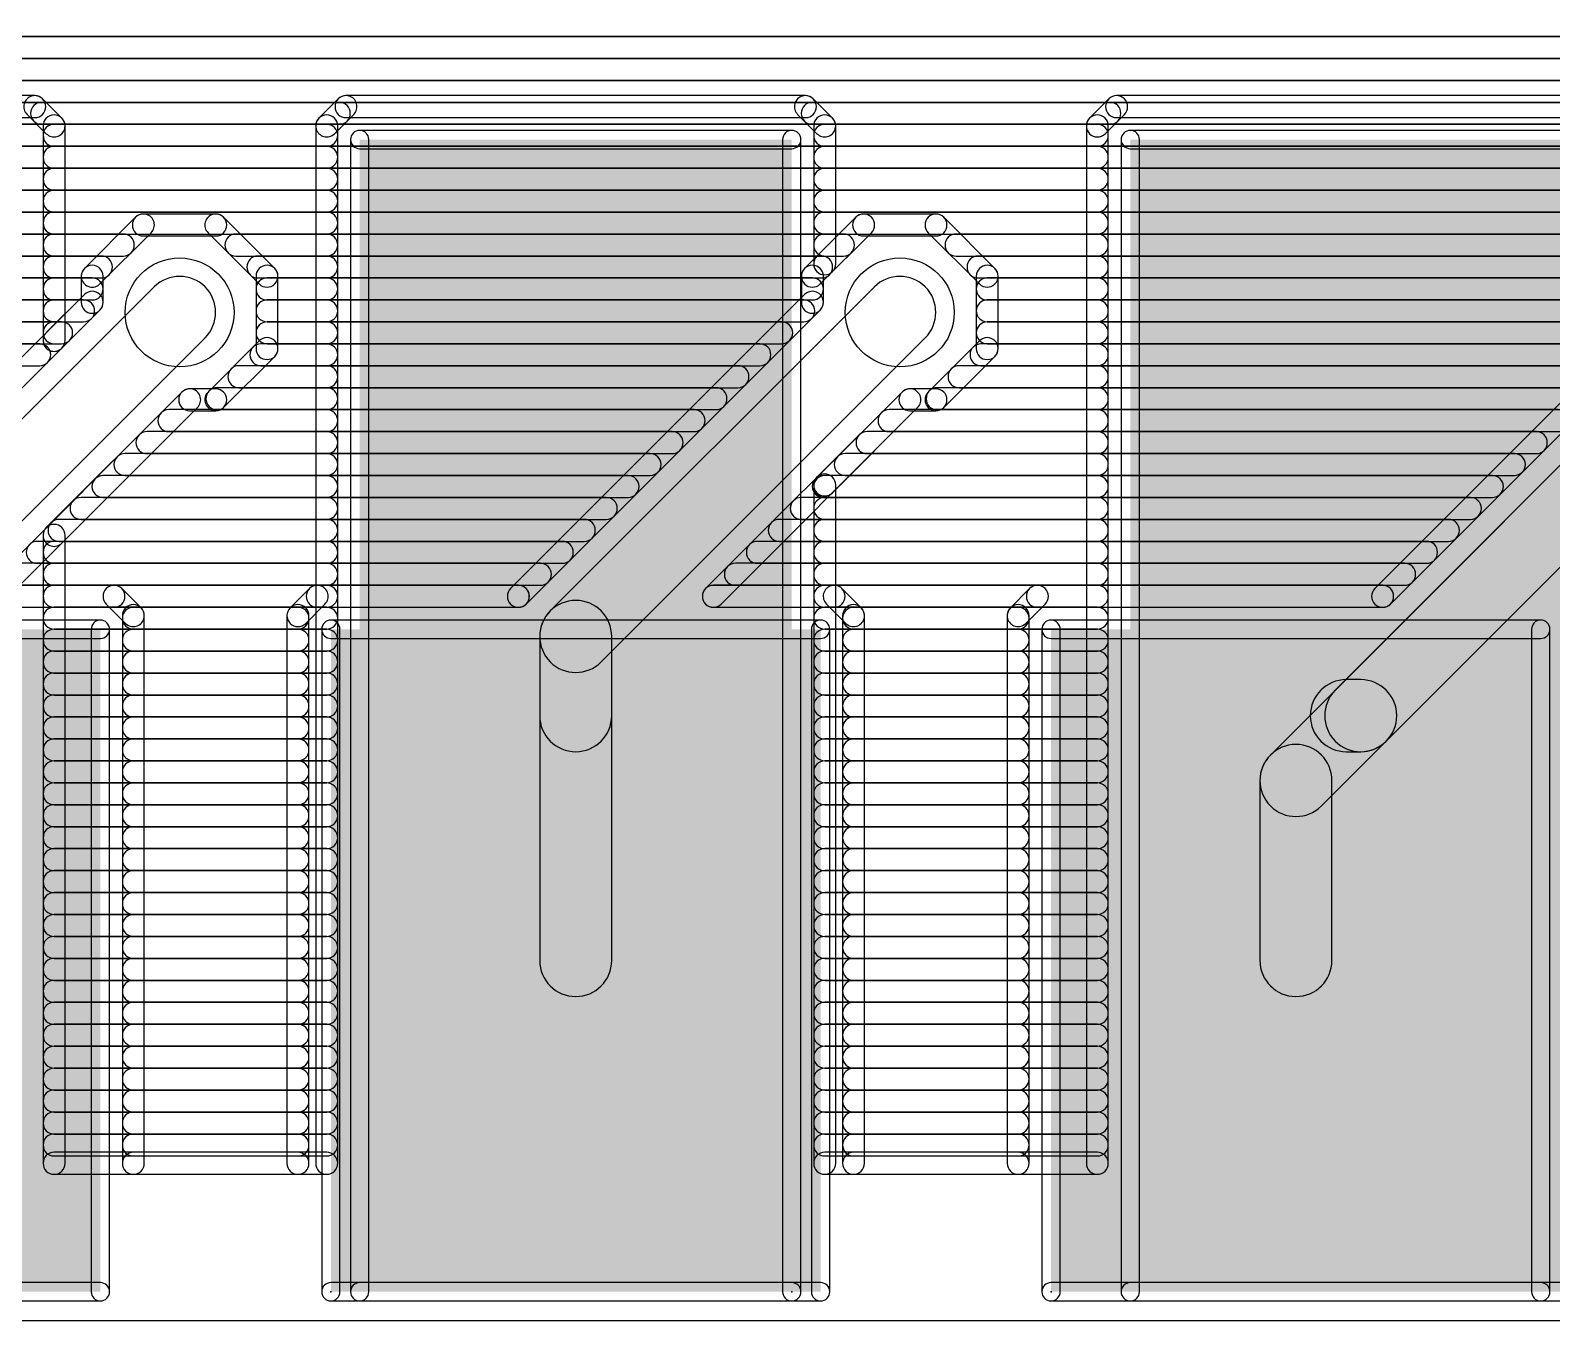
# Model space of a CAD drawing. Extents: x 0 to 29.5, y 0 to 19.
# Drawn here: x 10.96 to 21.52, y 0 to 8.96 of the extents above; entities that cross this region are included whole.
import ezdxf

# ---------------------------------------------------------------- set-up
doc = ezdxf.new("R2010")
doc.units = 0
for name, color, linetype in [('1', 12, 'CONTINUOUS'), ('16', 132, 'CONTINUOUS'), ('18', 110, 'CONTINUOUS'), ('20', 31, 'CONTINUOUS'), ('21', 253, 'CONTINUOUS'), ('22', 253, 'CONTINUOUS'), ('23', 53, 'CONTINUOUS'), ('24', 53, 'CONTINUOUS')]:
    doc.layers.add(name, color=color, linetype=linetype)

# ---------------------------------------------------------------- blocks, each defined once
blk = doc.blocks.new('RECT')
blk.add_solid([(-0.5, -0.5), (0.5, -0.5), (-0.5, 0.5), (0.5, 0.5)])
blk = doc.blocks.new('ROUNDV')
blk.add_circle((0, 0), 0.5)

msp = doc.modelspace()

# ---------------------------------------------------------------- linework, layer by layer
at = {"layer": '1'}
for points in [[(1.0922, 8.9154), (28.4078, 8.9154, 1), (28.4078, 9.0678), (1.0922, 9.0678, 1)], [(1.0922, 8.763), (28.4078, 8.763, 1), (28.4078, 8.9154), (1.0922, 8.9154, 1)], [(1.0922, 8.6106), (28.4078, 8.6106, 1), (28.4078, 8.763), (1.0922, 8.763, 1)], [(1.0922, 8.4582), (28.4078, 8.4582, 1), (28.4078, 8.6106), (1.0922, 8.6106, 1)], [(10.9947, 8.5048), (7.8053, 8.5048, 1), (7.8053, 8.3524), (10.9947, 8.3524, 1)], [(11.1825, 8.3486), (11.0486, 8.4825, 1), (10.9408, 8.3747), (11.0747, 8.2408, 1)], [(11.0413, 8.3058), (13.1087, 8.3058, 1), (13.1087, 8.4582), (11.0413, 8.4582, 1)], [(13.1014, 8.4825), (12.9675, 8.3486, 1), (13.0753, 8.2408), (13.2092, 8.3747, 1)], [(16.3447, 8.5048), (13.1553, 8.5048, 1), (13.1553, 8.3524), (16.3447, 8.3524, 1)], [(16.5325, 8.3486), (16.3986, 8.4825, 1), (16.2908, 8.3747), (16.4247, 8.2408, 1)], [(16.3913, 8.3058), (18.4587, 8.3058, 1), (18.4587, 8.4582), (16.3913, 8.4582, 1)], [(18.4514, 8.4825), (18.3175, 8.3486, 1), (18.4253, 8.2408), (18.5592, 8.3747, 1)], [(21.6947, 8.5048), (18.5053, 8.5048, 1), (18.5053, 8.3524), (21.6947, 8.3524, 1)], [(11.2048, 6.8054), (11.2048, 8.2947, 1), (11.0524, 8.2947), (11.0524, 6.8054, 1)], [(12.9452, 8.2947), (12.9452, 1.0922, 1), (13.0976, 1.0922), (13.0976, 8.2947, 1)], [(16.5548, 7.3367), (16.5548, 8.2947, 1), (16.4024, 8.2947), (16.4024, 7.3367, 1)], [(18.2952, 8.2947), (18.2952, 1.0922, 1), (18.4476, 1.0922), (18.4476, 8.2947, 1)], [(11.1286, 8.1534), (13.0214, 8.1534, 1), (13.0214, 8.3058), (11.1286, 8.3058, 1)], [(16.4786, 8.1534), (18.3714, 8.1534, 1), (18.3714, 8.3058), (16.4786, 8.3058, 1)], [(11.1286, 8.001), (13.0214, 8.001, 1), (13.0214, 8.1534), (11.1286, 8.1534, 1)], [(16.4786, 8.001), (18.3714, 8.001, 1), (18.3714, 8.1534), (16.4786, 8.1534, 1)], [(11.1286, 7.8486), (13.0214, 7.8486, 1), (13.0214, 8.001), (11.1286, 8.001, 1)], [(16.4786, 7.8486), (18.3714, 7.8486, 1), (18.3714, 8.001), (16.4786, 8.001, 1)], [(11.1286, 7.6962), (13.0214, 7.6962, 1), (13.0214, 7.8486), (11.1286, 7.8486, 1)], [(16.4786, 7.6962), (18.3714, 7.6962, 1), (18.3714, 7.8486), (16.4786, 7.8486, 1)], [(11.1286, 7.5438), (13.0214, 7.5438, 1), (13.0214, 7.6962), (11.1286, 7.6962, 1)], [(11.6948, 7.6607), (11.3393, 7.3052, 1), (11.4471, 7.1975), (11.8025, 7.5529, 1)], [(12.2513, 7.683), (11.7487, 7.683, 1), (11.7487, 7.5306), (12.2513, 7.5306, 1)], [(12.6607, 7.3052), (12.3052, 7.6607, 1), (12.1975, 7.5529), (12.5529, 7.1975, 1)], [(16.4786, 7.5438), (18.3714, 7.5438, 1), (18.3714, 7.6962), (16.4786, 7.6962, 1)], [(16.6948, 7.6607), (16.4247, 7.3906, 1), (16.5325, 7.2829), (16.8025, 7.5529, 1)], [(17.2513, 7.683), (16.7487, 7.683, 1), (16.7487, 7.5306), (17.2513, 7.5306, 1)], [(17.6607, 7.3052), (17.3052, 7.6607, 1), (17.1975, 7.5529), (17.5529, 7.1975, 1)], [(11.1286, 7.3914), (11.6095, 7.3914, 1), (11.6095, 7.5438), (11.1286, 7.5438, 1)], [(12.3905, 7.3914), (13.0214, 7.3914, 1), (13.0214, 7.5438), (12.3905, 7.5438, 1)], [(16.4786, 7.3914), (16.6095, 7.3914, 1), (16.6095, 7.5438), (16.4786, 7.5438, 1)], [(17.3905, 7.3914), (18.3714, 7.3914, 1), (18.3714, 7.5438), (17.3905, 7.5438, 1)], [(11.1286, 7.239), (11.4571, 7.239, 1), (11.4571, 7.3914), (11.1286, 7.3914, 1)], [(11.317, 7.2513), (11.317, 7.07, 1), (11.4694, 7.07), (11.4694, 7.2513, 1)], [(12.5429, 7.239), (13.0214, 7.239, 1), (13.0214, 7.3914), (12.5429, 7.3914, 1)], [(12.683, 6.7487), (12.683, 7.2513, 1), (12.5306, 7.2513), (12.5306, 6.7487, 1)], [(17.5429, 7.239), (18.3714, 7.239, 1), (18.3714, 7.3914), (17.5429, 7.3914, 1)], [(17.683, 6.7487), (17.683, 7.2513, 1), (17.5306, 7.2513), (17.5306, 6.7487, 1)], [(11.8232, 7.1768), (9.2232, 4.5768, 1), (9.5768, 4.2232), (12.1768, 6.8232, 1)], [(11.1286, 7.0866), (11.3932, 7.0866, 1), (11.3932, 7.239), (11.1286, 7.239, 1)], [(12.6068, 7.0866), (13.0214, 7.0866, 1), (13.0214, 7.239), (12.6068, 7.239, 1)], [(16.8232, 7.1768), (14.5732, 4.9268, 1), (14.9268, 4.5732), (17.1768, 6.8232, 1)], [(17.6068, 7.0866), (18.3714, 7.0866, 1), (18.3714, 7.239), (17.6068, 7.239, 1)], [(22.8232, 7.1768), (20.0232, 4.3768, 1), (20.3768, 4.0232), (23.1768, 6.8232, 1)], [(11.3393, 7.1239), (11.0747, 6.8593, 1), (11.1825, 6.7516), (11.4471, 7.0162, 1)], [(11.1286, 6.9342), (11.3336, 6.9342, 1), (11.3336, 7.0866), (11.1286, 7.0866, 1)], [(12.6068, 6.9342), (13.0214, 6.9342, 1), (13.0214, 7.0866), (12.6068, 7.0866, 1)], [(17.6068, 6.9342), (18.3714, 6.9342, 1), (18.3714, 7.0866), (17.6068, 7.0866, 1)], [(11.1286, 6.7818), (11.1812, 6.7818, 1), (11.1812, 6.9342), (11.1286, 6.9342, 1)], [(12.6068, 6.7818), (13.0214, 6.7818, 1), (13.0214, 6.9342), (12.6068, 6.9342, 1)], [(17.6068, 6.7818), (18.3714, 6.7818, 1), (18.3714, 6.9342), (17.6068, 6.9342, 1)], [(12.3052, 6.3393), (12.6607, 6.6948, 1), (12.5529, 6.8025), (12.1975, 6.4471, 1)], [(12.5637, 6.6294), (13.0214, 6.6294, 1), (13.0214, 6.7818), (12.5637, 6.7818, 1)], [(17.3052, 6.3393), (17.6607, 6.6948, 1), (17.5529, 6.8025), (17.1975, 6.4471, 1)], [(17.5637, 6.6294), (18.3714, 6.6294, 1), (18.3714, 6.7818), (17.5637, 6.7818, 1)], [(12.4113, 6.477), (13.0214, 6.477, 1), (13.0214, 6.6294), (12.4113, 6.6294, 1)], [(17.4113, 6.477), (18.3714, 6.477, 1), (18.3714, 6.6294), (17.4113, 6.6294, 1)], [(11.1825, 5.3979), (12.1239, 6.3393, 1), (12.0162, 6.4471), (11.0747, 5.5056, 1)], [(12.07, 6.317), (12.2513, 6.317, 1), (12.2513, 6.4694), (12.07, 6.4694, 1)], [(12.2589, 6.3246), (13.0214, 6.3246, 1), (13.0214, 6.477), (12.2589, 6.477, 1)], [(16.5325, 5.7479), (17.1239, 6.3393, 1), (17.0162, 6.4471), (16.4247, 5.8556, 1)], [(17.07, 6.317), (17.2513, 6.317, 1), (17.2513, 6.4694), (17.07, 6.4694, 1)], [(17.2589, 6.3246), (18.3714, 6.3246, 1), (18.3714, 6.477), (17.2589, 6.477, 1)], [(11.9252, 6.1722), (13.0214, 6.1722, 1), (13.0214, 6.3246), (11.9252, 6.3246, 1)], [(16.9252, 6.1722), (18.3714, 6.1722, 1), (18.3714, 6.3246), (16.9252, 6.3246, 1)], [(11.7728, 6.0198), (13.0214, 6.0198, 1), (13.0214, 6.1722), (11.7728, 6.1722, 1)], [(16.7728, 6.0198), (18.3714, 6.0198, 1), (18.3714, 6.1722), (16.7728, 6.1722, 1)], [(11.6204, 5.8674), (13.0214, 5.8674, 1), (13.0214, 6.0198), (11.6204, 6.0198, 1)], [(16.6204, 5.8674), (18.3714, 5.8674, 1), (18.3714, 6.0198), (16.6204, 6.0198, 1)], [(11.468, 5.715), (13.0214, 5.715, 1), (13.0214, 5.8674), (11.468, 5.8674, 1)], [(16.5548, 1.0922), (16.5548, 5.8018, 1), (16.4024, 5.8018), (16.4024, 1.0922, 1)], [(16.4786, 5.715), (18.3714, 5.715, 1), (18.3714, 5.8674), (16.4786, 5.8674, 1)], [(11.3156, 5.5626), (13.0214, 5.5626, 1), (13.0214, 5.715), (11.3156, 5.715, 1)], [(16.4786, 5.5626), (18.3714, 5.5626, 1), (18.3714, 5.715), (16.4786, 5.715, 1)], [(11.2048, 1.0922), (11.2048, 5.4518, 1), (11.0524, 5.4518), (11.0524, 1.0922, 1)], [(11.1632, 5.4102), (13.0214, 5.4102, 1), (13.0214, 5.5626), (11.1632, 5.5626, 1)], [(16.4786, 5.4102), (18.3714, 5.4102, 1), (18.3714, 5.5626), (16.4786, 5.5626, 1)], [(11.1286, 5.2578), (13.0214, 5.2578, 1), (13.0214, 5.4102), (11.1286, 5.4102, 1)], [(16.4786, 5.2578), (18.3714, 5.2578, 1), (18.3714, 5.4102), (16.4786, 5.4102, 1)], [(11.1286, 5.1054), (13.0214, 5.1054, 1), (13.0214, 5.2578), (11.1286, 5.2578, 1)], [(16.4786, 5.1054), (18.3714, 5.1054, 1), (18.3714, 5.2578), (16.4786, 5.2578, 1)], [(11.1286, 4.953), (13.0214, 4.953, 1), (13.0214, 5.1054), (11.1286, 5.1054, 1)], [(16.4786, 4.953), (18.3714, 4.953, 1), (18.3714, 5.1054), (16.4786, 5.1054, 1)], [(14.5, 4.75), (14.5, 4.2, 1), (15, 4.2), (15, 4.75, 1)], [(11.1286, 4.8006), (13.0214, 4.8006, 1), (13.0214, 4.953), (11.1286, 4.953, 1)], [(16.4786, 4.8006), (18.3714, 4.8006, 1), (18.3714, 4.953), (16.4786, 4.953, 1)], [(11.1286, 4.6482), (13.0214, 4.6482, 1), (13.0214, 4.8006), (11.1286, 4.8006, 1)], [(16.4786, 4.6482), (18.3714, 4.6482, 1), (18.3714, 4.8006), (16.4786, 4.8006, 1)], [(11.1286, 4.4958), (13.0214, 4.4958, 1), (13.0214, 4.6482), (11.1286, 4.6482, 1)], [(16.4786, 4.4958), (18.3714, 4.4958, 1), (18.3714, 4.6482), (16.4786, 4.6482, 1)], [(11.1286, 4.3434), (13.0214, 4.3434, 1), (13.0214, 4.4958), (11.1286, 4.4958, 1)], [(16.4786, 4.3434), (18.3714, 4.3434, 1), (18.3714, 4.4958), (16.4786, 4.4958, 1)], [(20.2, 4.45), (20.1, 4.45, 1), (20.1, 3.95), (20.2, 3.95, 1)], [(11.1286, 4.191), (13.0214, 4.191, 1), (13.0214, 4.3434), (11.1286, 4.3434, 1)], [(16.4786, 4.191), (18.3714, 4.191, 1), (18.3714, 4.3434), (16.4786, 4.3434, 1)], [(11.1286, 4.0386), (13.0214, 4.0386, 1), (13.0214, 4.191), (11.1286, 4.191, 1)], [(16.4786, 4.0386), (18.3714, 4.0386, 1), (18.3714, 4.191), (16.4786, 4.191, 1)], [(11.1286, 3.8862), (13.0214, 3.8862, 1), (13.0214, 4.0386), (11.1286, 4.0386, 1)], [(16.4786, 3.8862), (18.3714, 3.8862, 1), (18.3714, 4.0386), (16.4786, 4.0386, 1)], [(11.1286, 3.7338), (13.0214, 3.7338, 1), (13.0214, 3.8862), (11.1286, 3.8862, 1)], [(16.4786, 3.7338), (18.3714, 3.7338, 1), (18.3714, 3.8862), (16.4786, 3.8862, 1)], [(11.1286, 3.5814), (13.0214, 3.5814, 1), (13.0214, 3.7338), (11.1286, 3.7338, 1)], [(16.4786, 3.5814), (18.3714, 3.5814, 1), (18.3714, 3.7338), (16.4786, 3.7338, 1)], [(11.1286, 3.429), (13.0214, 3.429, 1), (13.0214, 3.5814), (11.1286, 3.5814, 1)], [(16.4786, 3.429), (18.3714, 3.429, 1), (18.3714, 3.5814), (16.4786, 3.5814, 1)], [(11.1286, 3.2766), (13.0214, 3.2766, 1), (13.0214, 3.429), (11.1286, 3.429, 1)], [(16.4786, 3.2766), (18.3714, 3.2766, 1), (18.3714, 3.429), (16.4786, 3.429, 1)], [(11.1286, 3.1242), (13.0214, 3.1242, 1), (13.0214, 3.2766), (11.1286, 3.2766, 1)], [(16.4786, 3.1242), (18.3714, 3.1242, 1), (18.3714, 3.2766), (16.4786, 3.2766, 1)], [(11.1286, 2.9718), (13.0214, 2.9718, 1), (13.0214, 3.1242), (11.1286, 3.1242, 1)], [(16.4786, 2.9718), (18.3714, 2.9718, 1), (18.3714, 3.1242), (16.4786, 3.1242, 1)], [(11.1286, 2.8194), (13.0214, 2.8194, 1), (13.0214, 2.9718), (11.1286, 2.9718, 1)], [(16.4786, 2.8194), (18.3714, 2.8194, 1), (18.3714, 2.9718), (16.4786, 2.9718, 1)], [(11.1286, 2.667), (13.0214, 2.667, 1), (13.0214, 2.8194), (11.1286, 2.8194, 1)], [(16.4786, 2.667), (18.3714, 2.667, 1), (18.3714, 2.8194), (16.4786, 2.8194, 1)], [(11.1286, 2.5146), (13.0214, 2.5146, 1), (13.0214, 2.667), (11.1286, 2.667, 1)], [(16.4786, 2.5146), (18.3714, 2.5146, 1), (18.3714, 2.667), (16.4786, 2.667, 1)], [(11.1286, 2.3622), (13.0214, 2.3622, 1), (13.0214, 2.5146), (11.1286, 2.5146, 1)], [(16.4786, 2.3622), (18.3714, 2.3622, 1), (18.3714, 2.5146), (16.4786, 2.5146, 1)], [(11.1286, 2.2098), (13.0214, 2.2098, 1), (13.0214, 2.3622), (11.1286, 2.3622, 1)], [(16.4786, 2.2098), (18.3714, 2.2098, 1), (18.3714, 2.3622), (16.4786, 2.3622, 1)], [(11.1286, 2.0574), (13.0214, 2.0574, 1), (13.0214, 2.2098), (11.1286, 2.2098, 1)], [(16.4786, 2.0574), (18.3714, 2.0574, 1), (18.3714, 2.2098), (16.4786, 2.2098, 1)], [(11.1286, 1.905), (13.0214, 1.905, 1), (13.0214, 2.0574), (11.1286, 2.0574, 1)], [(16.4786, 1.905), (18.3714, 1.905, 1), (18.3714, 2.0574), (16.4786, 2.0574, 1)], [(11.1286, 1.7526), (13.0214, 1.7526, 1), (13.0214, 1.905), (11.1286, 1.905, 1)], [(16.4786, 1.7526), (18.3714, 1.7526, 1), (18.3714, 1.905), (16.4786, 1.905, 1)], [(11.1286, 1.6002), (13.0214, 1.6002, 1), (13.0214, 1.7526), (11.1286, 1.7526, 1)], [(16.4786, 1.6002), (18.3714, 1.6002, 1), (18.3714, 1.7526), (16.4786, 1.7526, 1)], [(11.1286, 1.4478), (13.0214, 1.4478, 1), (13.0214, 1.6002), (11.1286, 1.6002, 1)], [(16.4786, 1.4478), (18.3714, 1.4478, 1), (18.3714, 1.6002), (16.4786, 1.6002, 1)], [(11.1286, 1.2954), (13.0214, 1.2954, 1), (13.0214, 1.4478), (11.1286, 1.4478, 1)], [(16.4786, 1.2954), (18.3714, 1.2954, 1), (18.3714, 1.4478), (16.4786, 1.4478, 1)], [(11.1286, 1.143), (13.0214, 1.143, 1), (13.0214, 1.2954), (11.1286, 1.2954, 1)], [(16.4786, 1.143), (18.3714, 1.143, 1), (18.3714, 1.2954), (16.4786, 1.2954, 1)], [(13.0214, 1.1684), (11.1286, 1.1684, 1), (11.1286, 1.016), (13.0214, 1.016, 1)], [(18.3714, 1.1684), (16.4786, 1.1684, 1), (16.4786, 1.016), (18.3714, 1.016, 1)]]:
    msp.add_lwpolyline(points, format="xyb", close=True, dxfattribs=at)
at = {"layer": '16'}
for points in [[(1.0922, 8.9154), (28.4078, 8.9154, 1), (28.4078, 9.0678), (1.0922, 9.0678, 1)], [(1.0922, 8.763), (28.4078, 8.763, 1), (28.4078, 8.9154), (1.0922, 8.9154, 1)], [(1.0922, 8.6106), (28.4078, 8.6106, 1), (28.4078, 8.763), (1.0922, 8.763, 1)], [(1.0922, 8.4582), (28.4078, 8.4582, 1), (28.4078, 8.6106), (1.0922, 8.6106, 1)], [(1.0922, 8.3058), (28.4078, 8.3058, 1), (28.4078, 8.4582), (1.0922, 8.4582, 1)], [(1.0922, 8.1534), (28.4078, 8.1534, 1), (28.4078, 8.3058), (1.0922, 8.3058, 1)], [(1.0922, 8.001), (28.4078, 8.001, 1), (28.4078, 8.1534), (1.0922, 8.1534, 1)], [(1.0922, 7.8486), (28.4078, 7.8486, 1), (28.4078, 8.001), (1.0922, 8.001, 1)], [(1.0922, 7.6962), (28.4078, 7.6962, 1), (28.4078, 7.8486), (1.0922, 7.8486, 1)], [(1.0922, 7.5438), (28.4078, 7.5438, 1), (28.4078, 7.6962), (1.0922, 7.6962, 1)], [(11.6948, 7.6607), (11.3393, 7.3052, 1), (11.4471, 7.1975), (11.8025, 7.5529, 1)], [(12.2513, 7.683), (11.7487, 7.683, 1), (11.7487, 7.5306), (12.2513, 7.5306, 1)], [(12.6607, 7.3052), (12.3052, 7.6607, 1), (12.1975, 7.5529), (12.5529, 7.1975, 1)], [(16.6948, 7.6607), (16.3393, 7.3052, 1), (16.4471, 7.1975), (16.8025, 7.5529, 1)], [(17.2513, 7.683), (16.7487, 7.683, 1), (16.7487, 7.5306), (17.2513, 7.5306, 1)], [(17.6607, 7.3052), (17.3052, 7.6607, 1), (17.1975, 7.5529), (17.5529, 7.1975, 1)], [(7.3905, 7.3914), (11.6095, 7.3914, 1), (11.6095, 7.5438), (7.3905, 7.5438, 1)], [(12.3905, 7.3914), (16.6095, 7.3914, 1), (16.6095, 7.5438), (12.3905, 7.5438, 1)], [(17.3905, 7.3914), (22.6095, 7.3914, 1), (22.6095, 7.5438), (17.3905, 7.5438, 1)], [(7.5429, 7.239), (11.4571, 7.239, 1), (11.4571, 7.3914), (7.5429, 7.3914, 1)], [(11.317, 7.2513), (11.317, 7.07, 1), (11.4694, 7.07), (11.4694, 7.2513, 1)], [(12.5429, 7.239), (16.4571, 7.239, 1), (16.4571, 7.3914), (12.5429, 7.3914, 1)], [(12.683, 6.7487), (12.683, 7.2513, 1), (12.5306, 7.2513), (12.5306, 6.7487, 1)], [(16.317, 7.2513), (16.317, 7.07, 1), (16.4694, 7.07), (16.4694, 7.2513, 1)], [(17.5429, 7.239), (22.4571, 7.239, 1), (22.4571, 7.3914), (17.5429, 7.3914, 1)], [(17.683, 6.7487), (17.683, 7.2513, 1), (17.5306, 7.2513), (17.5306, 6.7487, 1)], [(7.6068, 7.0866), (11.3932, 7.0866, 1), (11.3932, 7.239), (7.6068, 7.239, 1)], [(9.9268, 4.5732), (12.1768, 6.8232, 1), (11.8232, 7.1768), (9.5732, 4.9268, 1)], [(12.6068, 7.0866), (16.3932, 7.0866, 1), (16.3932, 7.239), (12.6068, 7.239, 1)], [(14.9268, 4.5732), (17.1768, 6.8232, 1), (16.8232, 7.1768), (14.5732, 4.9268, 1)], [(17.6068, 7.0866), (22.3932, 7.0866, 1), (22.3932, 7.239), (17.6068, 7.239, 1)], [(19.9268, 3.5732), (23.1768, 6.8232, 1), (22.8232, 7.1768), (19.5732, 3.9268, 1)], [(7.6068, 6.9342), (11.3336, 6.9342, 1), (11.3336, 7.0866), (7.6068, 7.0866, 1)], [(11.3393, 7.1239), (9.2979, 5.0825, 1), (9.4056, 4.9747), (11.4471, 7.0162, 1)], [(12.6068, 6.9342), (16.3336, 6.9342, 1), (16.3336, 7.0866), (12.6068, 7.0866, 1)], [(16.3393, 7.1239), (14.2979, 5.0825, 1), (14.4056, 4.9747), (16.4471, 7.0162, 1)], [(17.6068, 6.9342), (22.3336, 6.9342, 1), (22.3336, 7.0866), (17.6068, 7.0866, 1)], [(22.3393, 7.1239), (20.2979, 5.0825, 1), (20.4056, 4.9747), (22.4471, 7.0162, 1)], [(7.6068, 6.7818), (11.1812, 6.7818, 1), (11.1812, 6.9342), (7.6068, 6.9342, 1)], [(12.6068, 6.7818), (16.1812, 6.7818, 1), (16.1812, 6.9342), (12.6068, 6.9342, 1)], [(17.6068, 6.7818), (22.1812, 6.7818, 1), (22.1812, 6.9342), (17.6068, 6.9342, 1)], [(7.5637, 6.6294), (11.0288, 6.6294, 1), (11.0288, 6.7818), (7.5637, 6.7818, 1)], [(12.3052, 6.3393), (12.6607, 6.6948, 1), (12.5529, 6.8025), (12.1975, 6.4471, 1)], [(12.5637, 6.6294), (16.0288, 6.6294, 1), (16.0288, 6.7818), (12.5637, 6.7818, 1)], [(17.3052, 6.3393), (17.6607, 6.6948, 1), (17.5529, 6.8025), (17.1975, 6.4471, 1)], [(17.5637, 6.6294), (22.0288, 6.6294, 1), (22.0288, 6.7818), (17.5637, 6.7818, 1)], [(12.4113, 6.477), (15.8764, 6.477, 1), (15.8764, 6.6294), (12.4113, 6.6294, 1)], [(17.4113, 6.477), (21.8764, 6.477, 1), (21.8764, 6.6294), (17.4113, 6.6294, 1)], [(10.7593, 4.9747), (12.1239, 6.3393, 1), (12.0162, 6.4471), (10.6516, 5.0825, 1)], [(12.07, 6.317), (12.2513, 6.317, 1), (12.2513, 6.4694), (12.07, 6.4694, 1)], [(12.2589, 6.3246), (15.724, 6.3246, 1), (15.724, 6.477), (12.2589, 6.477, 1)], [(15.7593, 4.9747), (17.1239, 6.3393, 1), (17.0162, 6.4471), (15.6516, 5.0825, 1)], [(17.07, 6.317), (17.2513, 6.317, 1), (17.2513, 6.4694), (17.07, 6.4694, 1)], [(17.2589, 6.3246), (21.724, 6.3246, 1), (21.724, 6.477), (17.2589, 6.477, 1)], [(11.9252, 6.1722), (15.5716, 6.1722, 1), (15.5716, 6.3246), (11.9252, 6.3246, 1)], [(16.9252, 6.1722), (21.5716, 6.1722, 1), (21.5716, 6.3246), (16.9252, 6.3246, 1)], [(11.7728, 6.0198), (15.4192, 6.0198, 1), (15.4192, 6.1722), (11.7728, 6.1722, 1)], [(16.7728, 6.0198), (21.4192, 6.0198, 1), (21.4192, 6.1722), (16.7728, 6.1722, 1)], [(11.6204, 5.8674), (15.2668, 5.8674, 1), (15.2668, 6.0198), (11.6204, 6.0198, 1)], [(16.6204, 5.8674), (21.2668, 5.8674, 1), (21.2668, 6.0198), (16.6204, 6.0198, 1)], [(11.468, 5.715), (15.1144, 5.715, 1), (15.1144, 5.8674), (11.468, 5.8674, 1)], [(16.468, 5.715), (21.1144, 5.715, 1), (21.1144, 5.8674), (16.468, 5.8674, 1)], [(11.3156, 5.5626), (14.962, 5.5626, 1), (14.962, 5.715), (11.3156, 5.715, 1)], [(16.3156, 5.5626), (20.962, 5.5626, 1), (20.962, 5.715), (16.3156, 5.715, 1)], [(11.1632, 5.4102), (14.8096, 5.4102, 1), (14.8096, 5.5626), (11.1632, 5.5626, 1)], [(16.1632, 5.4102), (20.8096, 5.4102, 1), (20.8096, 5.5626), (16.1632, 5.5626, 1)], [(11.0108, 5.2578), (14.6572, 5.2578, 1), (14.6572, 5.4102), (11.0108, 5.4102, 1)], [(16.0108, 5.2578), (20.6572, 5.2578, 1), (20.6572, 5.4102), (16.0108, 5.4102, 1)], [(10.8584, 5.1054), (14.5048, 5.1054, 1), (14.5048, 5.2578), (10.8584, 5.2578, 1)], [(15.8584, 5.1054), (20.5048, 5.1054, 1), (20.5048, 5.2578), (15.8584, 5.2578, 1)], [(11.5447, 5.1048), (10.7054, 5.1048, 1), (10.7054, 4.9524), (11.5447, 4.9524, 1)], [(10.706, 4.953), (14.3524, 4.953, 1), (14.3524, 5.1054), (10.706, 5.1054, 1)], [(11.7325, 4.9486), (11.5986, 5.0825, 1), (11.4908, 4.9747), (11.6247, 4.8408, 1)], [(12.9014, 5.0825), (12.7675, 4.9486, 1), (12.8753, 4.8408), (13.0092, 4.9747, 1)], [(14.3518, 5.1048), (12.9553, 5.1048, 1), (12.9553, 4.9524), (14.3518, 4.9524, 1)], [(16.5447, 5.1048), (15.7054, 5.1048, 1), (15.7054, 4.9524), (16.5447, 4.9524, 1)], [(15.706, 4.953), (20.3524, 4.953, 1), (20.3524, 5.1054), (15.706, 5.1054, 1)], [(16.7325, 4.9486), (16.5986, 5.0825, 1), (16.4908, 4.9747), (16.6247, 4.8408, 1)], [(17.9014, 5.0825), (17.7675, 4.9486, 1), (17.8753, 4.8408), (18.0092, 4.9747, 1)], [(20.3518, 5.1048), (17.9553, 5.1048, 1), (17.9553, 4.9524), (20.3518, 4.9524, 1)], [(11.7548, 1.0922), (11.7548, 4.8947, 1), (11.6024, 4.8947), (11.6024, 1.0922, 1)], [(12.7452, 4.8947), (12.7452, 1.0922, 1), (12.8976, 1.0922), (12.8976, 4.8947, 1)], [(15, 2.5), (15, 4.75, 1), (14.5, 4.75), (14.5, 2.5, 1)], [(16.7548, 1.0922), (16.7548, 4.8947, 1), (16.6024, 4.8947), (16.6024, 1.0922, 1)], [(17.7452, 4.8947), (17.7452, 1.0922, 1), (17.8976, 1.0922), (17.8976, 4.8947, 1)], [(11.6786, 4.8006), (12.8214, 4.8006, 1), (12.8214, 4.953), (11.6786, 4.953, 1)], [(16.6786, 4.8006), (17.8214, 4.8006, 1), (17.8214, 4.953), (16.6786, 4.953, 1)], [(11.6786, 4.6482), (12.8214, 4.6482, 1), (12.8214, 4.8006), (11.6786, 4.8006, 1)], [(16.6786, 4.6482), (17.8214, 4.6482, 1), (17.8214, 4.8006), (16.6786, 4.8006, 1)], [(11.6786, 4.4958), (12.8214, 4.4958, 1), (12.8214, 4.6482), (11.6786, 4.6482, 1)], [(16.6786, 4.4958), (17.8214, 4.4958, 1), (17.8214, 4.6482), (16.6786, 4.6482, 1)], [(11.6786, 4.3434), (12.8214, 4.3434, 1), (12.8214, 4.4958), (11.6786, 4.4958, 1)], [(16.6786, 4.3434), (17.8214, 4.3434, 1), (17.8214, 4.4958), (16.6786, 4.4958, 1)], [(11.6786, 4.191), (12.8214, 4.191, 1), (12.8214, 4.3434), (11.6786, 4.3434, 1)], [(16.6786, 4.191), (17.8214, 4.191, 1), (17.8214, 4.3434), (16.6786, 4.3434, 1)], [(11.6786, 4.0386), (12.8214, 4.0386, 1), (12.8214, 4.191), (11.6786, 4.191, 1)], [(16.6786, 4.0386), (17.8214, 4.0386, 1), (17.8214, 4.191), (16.6786, 4.191, 1)], [(11.6786, 3.8862), (12.8214, 3.8862, 1), (12.8214, 4.0386), (11.6786, 4.0386, 1)], [(16.6786, 3.8862), (17.8214, 3.8862, 1), (17.8214, 4.0386), (16.6786, 4.0386, 1)], [(20, 2.5), (20, 3.75, 1), (19.5, 3.75), (19.5, 2.5, 1)], [(11.6786, 3.7338), (12.8214, 3.7338, 1), (12.8214, 3.8862), (11.6786, 3.8862, 1)], [(16.6786, 3.7338), (17.8214, 3.7338, 1), (17.8214, 3.8862), (16.6786, 3.8862, 1)], [(11.6786, 3.5814), (12.8214, 3.5814, 1), (12.8214, 3.7338), (11.6786, 3.7338, 1)], [(16.6786, 3.5814), (17.8214, 3.5814, 1), (17.8214, 3.7338), (16.6786, 3.7338, 1)], [(11.6786, 3.429), (12.8214, 3.429, 1), (12.8214, 3.5814), (11.6786, 3.5814, 1)], [(16.6786, 3.429), (17.8214, 3.429, 1), (17.8214, 3.5814), (16.6786, 3.5814, 1)], [(11.6786, 3.2766), (12.8214, 3.2766, 1), (12.8214, 3.429), (11.6786, 3.429, 1)], [(16.6786, 3.2766), (17.8214, 3.2766, 1), (17.8214, 3.429), (16.6786, 3.429, 1)], [(11.6786, 3.1242), (12.8214, 3.1242, 1), (12.8214, 3.2766), (11.6786, 3.2766, 1)], [(16.6786, 3.1242), (17.8214, 3.1242, 1), (17.8214, 3.2766), (16.6786, 3.2766, 1)], [(11.6786, 2.9718), (12.8214, 2.9718, 1), (12.8214, 3.1242), (11.6786, 3.1242, 1)], [(16.6786, 2.9718), (17.8214, 2.9718, 1), (17.8214, 3.1242), (16.6786, 3.1242, 1)], [(11.6786, 2.8194), (12.8214, 2.8194, 1), (12.8214, 2.9718), (11.6786, 2.9718, 1)], [(16.6786, 2.8194), (17.8214, 2.8194, 1), (17.8214, 2.9718), (16.6786, 2.9718, 1)], [(11.6786, 2.667), (12.8214, 2.667, 1), (12.8214, 2.8194), (11.6786, 2.8194, 1)], [(16.6786, 2.667), (17.8214, 2.667, 1), (17.8214, 2.8194), (16.6786, 2.8194, 1)], [(11.6786, 2.5146), (12.8214, 2.5146, 1), (12.8214, 2.667), (11.6786, 2.667, 1)], [(16.6786, 2.5146), (17.8214, 2.5146, 1), (17.8214, 2.667), (16.6786, 2.667, 1)], [(11.6786, 2.3622), (12.8214, 2.3622, 1), (12.8214, 2.5146), (11.6786, 2.5146, 1)], [(16.6786, 2.3622), (17.8214, 2.3622, 1), (17.8214, 2.5146), (16.6786, 2.5146, 1)], [(11.6786, 2.2098), (12.8214, 2.2098, 1), (12.8214, 2.3622), (11.6786, 2.3622, 1)], [(16.6786, 2.2098), (17.8214, 2.2098, 1), (17.8214, 2.3622), (16.6786, 2.3622, 1)], [(11.6786, 2.0574), (12.8214, 2.0574, 1), (12.8214, 2.2098), (11.6786, 2.2098, 1)], [(16.6786, 2.0574), (17.8214, 2.0574, 1), (17.8214, 2.2098), (16.6786, 2.2098, 1)], [(11.6786, 1.905), (12.8214, 1.905, 1), (12.8214, 2.0574), (11.6786, 2.0574, 1)], [(16.6786, 1.905), (17.8214, 1.905, 1), (17.8214, 2.0574), (16.6786, 2.0574, 1)], [(11.6786, 1.7526), (12.8214, 1.7526, 1), (12.8214, 1.905), (11.6786, 1.905, 1)], [(16.6786, 1.7526), (17.8214, 1.7526, 1), (17.8214, 1.905), (16.6786, 1.905, 1)], [(11.6786, 1.6002), (12.8214, 1.6002, 1), (12.8214, 1.7526), (11.6786, 1.7526, 1)], [(16.6786, 1.6002), (17.8214, 1.6002, 1), (17.8214, 1.7526), (16.6786, 1.7526, 1)], [(11.6786, 1.4478), (12.8214, 1.4478, 1), (12.8214, 1.6002), (11.6786, 1.6002, 1)], [(16.6786, 1.4478), (17.8214, 1.4478, 1), (17.8214, 1.6002), (16.6786, 1.6002, 1)], [(11.6786, 1.2954), (12.8214, 1.2954, 1), (12.8214, 1.4478), (11.6786, 1.4478, 1)], [(16.6786, 1.2954), (17.8214, 1.2954, 1), (17.8214, 1.4478), (16.6786, 1.4478, 1)], [(11.6786, 1.143), (12.8214, 1.143, 1), (12.8214, 1.2954), (11.6786, 1.2954, 1)], [(16.6786, 1.143), (17.8214, 1.143, 1), (17.8214, 1.2954), (16.6786, 1.2954, 1)], [(12.8214, 1.1684), (11.6786, 1.1684, 1), (11.6786, 1.016), (12.8214, 1.016, 1)], [(17.8214, 1.1684), (16.6786, 1.1684, 1), (16.6786, 1.016), (17.8214, 1.016, 1)]]:
    msp.add_lwpolyline(points, format="xyb", close=True, dxfattribs=at)
at = {"layer": '20'}
msp.add_line((0, 0), (29.5, 0), dxfattribs=at)
at = {"layer": '21'}
for points in [[(16.25, 8.2635), (13.25, 8.2635, 1), (13.25, 8.1365), (16.25, 8.1365, 1)], [(13.1865, 8.2), (13.1865, 0.2, 1), (13.3135, 0.2), (13.3135, 8.2, 1)], [(16.3135, 0.2), (16.3135, 8.2, 1), (16.1865, 8.2), (16.1865, 0.2, 1)], [(21.6, 8.2635), (18.6, 8.2635, 1), (18.6, 8.1365), (21.6, 8.1365, 1)], [(18.5365, 8.2), (18.5365, 0.2, 1), (18.6635, 0.2), (18.6635, 8.2, 1)], [(13.25, 0.1365), (16.25, 0.1365, 1), (16.25, 0.2635), (13.25, 0.2635, 1)], [(18.6, 0.1365), (21.6, 0.1365, 1), (21.6, 0.2635), (18.6, 0.2635, 1)]]:
    msp.add_lwpolyline(points, format="xyb", close=True, dxfattribs=at)
at = {"layer": '22'}
for points in [[(8.05, 4.7365), (11.45, 4.7365, 1), (11.45, 4.8635), (8.05, 4.8635, 1)], [(11.3865, 4.8), (11.3865, 0.2, 1), (11.5135, 0.2), (11.5135, 4.8, 1)], [(13.1135, 0.2), (13.1135, 4.8, 1), (12.9865, 4.8), (12.9865, 0.2, 1)], [(13.05, 4.7365), (16.45, 4.7365, 1), (16.45, 4.8635), (13.05, 4.8635, 1)], [(16.3865, 4.8), (16.3865, 0.2, 1), (16.5135, 0.2), (16.5135, 4.8, 1)], [(18.1135, 0.2), (18.1135, 4.8, 1), (17.9865, 4.8), (17.9865, 0.2, 1)], [(18.05, 4.7365), (21.45, 4.7365, 1), (21.45, 4.8635), (18.05, 4.8635, 1)], [(21.3865, 4.8), (21.3865, 0.2, 1), (21.5135, 0.2), (21.5135, 4.8, 1)], [(11.45, 0.2635), (8.05, 0.2635, 1), (8.05, 0.1365), (11.45, 0.1365, 1)], [(16.45, 0.2635), (13.05, 0.2635, 1), (13.05, 0.1365), (16.45, 0.1365, 1)], [(21.45, 0.2635), (18.05, 0.2635, 1), (18.05, 0.1365), (21.45, 0.1365, 1)]]:
    msp.add_lwpolyline(points, format="xyb", close=True, dxfattribs=at)
at = {"layer": '23'}
msp.add_point((16.25, 0.2), dxfattribs=at)
at = {"layer": '24'}
for p in [(13.05, 0.2), (18.05, 0.2)]:
    msp.add_point(p, dxfattribs=at)

# ---------------------------------------------------------------- block references
at = {"layer": '1', "xscale": 3, "yscale": 8, "rotation": 180}
for p in [(14.75, 4.2), (20.1, 4.2)]:
    msp.add_blockref('RECT', p, dxfattribs=at)
at = {"layer": '16', "xscale": 4.6, "yscale": 3.4, "rotation": 90}
for p in [(9.75, 2.5), (14.75, 2.5), (19.75, 2.5)]:
    msp.add_blockref('RECT', p, dxfattribs=at)
at = {"layer": '18', "xscale": 0.7564, "yscale": 0.7564}
for p in [(12, 7), (12, 7), (17, 7), (17, 7)]:
    msp.add_blockref('ROUNDV', p, dxfattribs=at)

doc.saveas('drawing.dxf')
